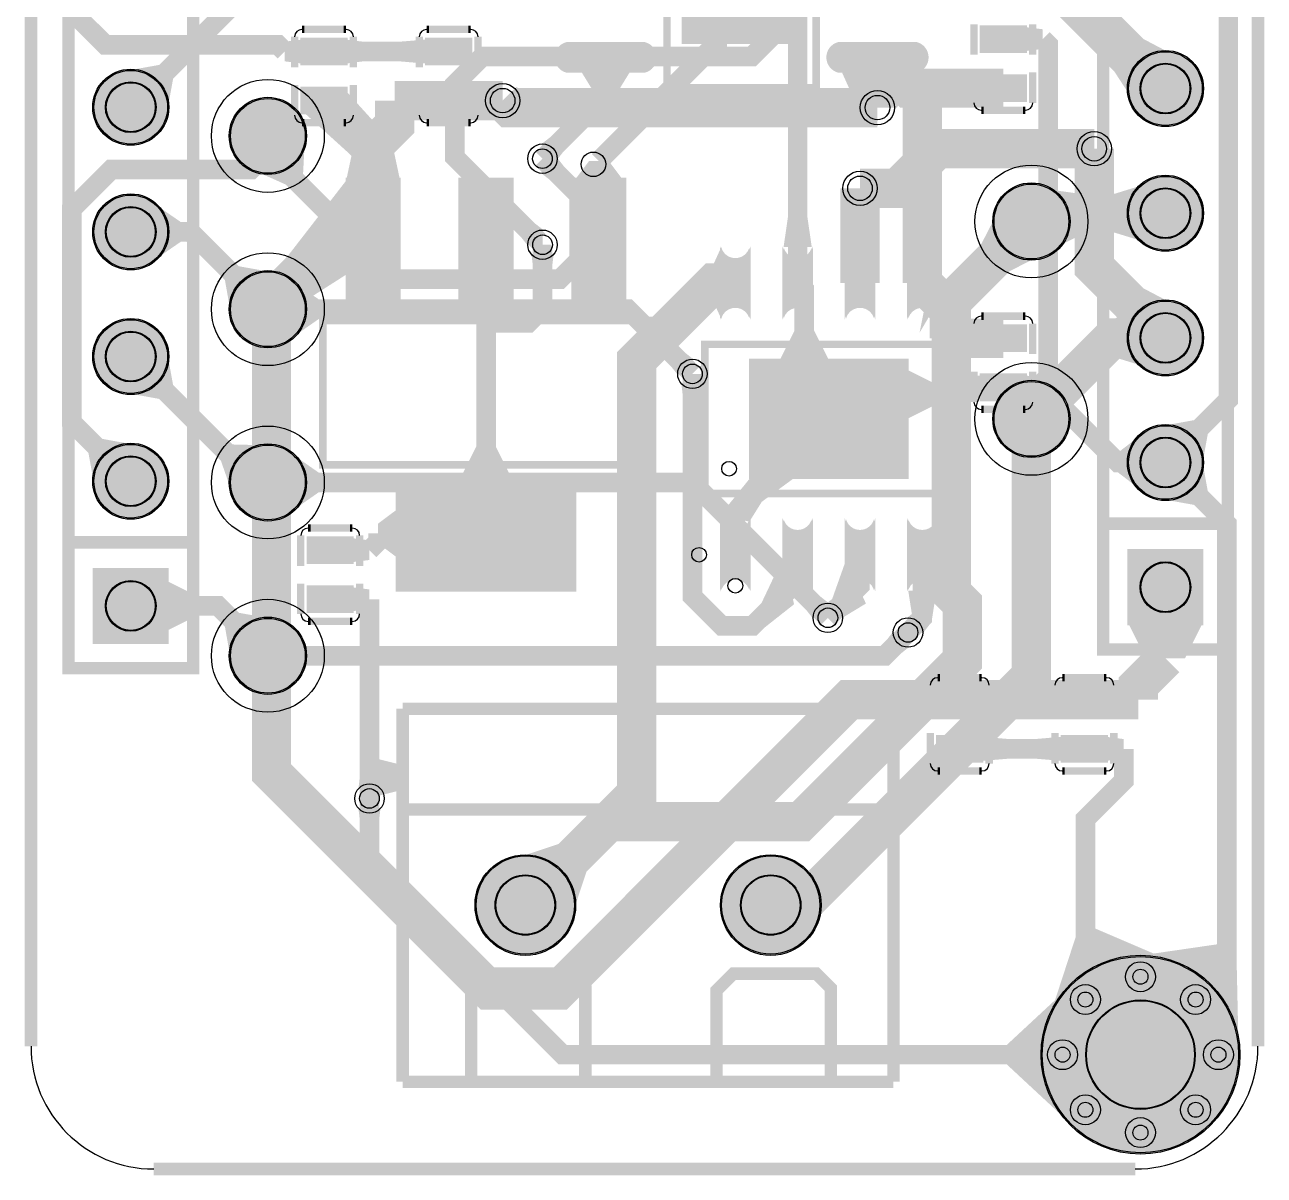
# Model space of a CAD drawing. Header units: millimetres. Extents: x -0.1 to 25.1, y -37.1 to 0.1.
# Drawn here: x -0.13 to 25.13, y -37.13 to -13.69 of the extents above; entities that cross this region are included whole.
import ezdxf

# ---------------------------------------------------------------- set-up
doc = ezdxf.new("R2010")
doc.units = ezdxf.units.MM
for name, color, linetype, true_color in [('BoardOutLine', 7, 'Continuous', 0xff00ff), ('BottomLayer', 7, 'Continuous', 0x0000ff), ('BottomPasteMaskLayer', 7, 'Continuous', 0x800000), ('BottomSilkLayer', 7, 'Continuous', 0x66cc33), ('BottomSolderMaskLayer', 7, 'Continuous', 0xaa00ff), ('Document', 7, 'Continuous', 0xffffff), ('Hole', 7, 'Continuous', 0x222222), ('Multi-Layer', 7, 'Continuous', 0xc0c0c0), ('TopLayer', 7, 'Continuous', 0xff0000), ('TopPasteMaskLayer', 7, 'Continuous', 0x808080), ('TopSilkLayer', 7, 'Continuous', 0xffcc00), ('TopSolderMaskLayer', 7, 'Continuous', 0x800080)]:
    doc.layers.add(name, color=color, linetype=linetype, true_color=true_color)

msp = doc.modelspace()

# ---------------------------------------------------------------- hatches: boundary and pattern name
at = {"layer": 'BottomLayer'}
for points in [[(23.095, -14.236), (22.373, -15.099), (22.073, -14.638), (22.589, -14.022)], [(1.985, -14.618), (2.781, -15.414), (2.895, -14.786), (2.613, -14.504)], [(4.064, -15.951, 1), (5.588, -15.951, 1)], [(5.112, -16.658), (4.089, -16.146), (4.295, -16.543), (4.672, -16.731)], [(5.577, -16.083), (4.602, -16.68), (5.192, -16.943), (5.543, -16.728)], [(10.721, -16.396), (10.402, -16.715), (10.569, -16.845), (10.851, -16.563)], [(19.622, -17.695, 1), (21.146, -17.695, 1)], [(20.974, -18.177), (20.787, -17.049), (21.341, -17.126), (21.473, -17.926)], [(22.618, -18.088), (22.618, -16.964), (22.093, -17.126), (22.093, -17.926)], [(2.528, -18.469), (2.528, -17.345), (3.053, -17.707), (3.053, -18.107)], [(19.623, -17.648), (20.431, -18.456), (19.933, -18.712), (19.367, -18.146)], [(10.441, -17.869), (10.124, -18.189), (9.992, -18.023), (10.274, -17.739)], [(4.065, -19.53), (4.874, -18.721), (4.234, -18.607), (3.951, -18.89)], [(4.064, -19.482, 1), (5.588, -19.482, 1)], [(5.33, -20.053), (5.33, -18.91), (5.863, -19.282), (5.863, -19.682)], [(22.618, -20.628), (22.618, -19.504), (22.093, -19.666), (22.093, -20.466)], [(1.985, -21.196), (2.781, -20.4), (2.895, -21.028), (2.613, -21.31)], [(13.495, -20.501), (13.177, -20.819), (13.046, -20.653), (13.329, -20.37)], [(19.622, -21.717, 1), (21.146, -21.717, 1)], [(1.283, -23.034), (2.079, -22.238), (1.451, -22.124), (1.169, -22.406)], [(15.958, -22.446), (15.958, -21.989), (16.171, -22.017), (16.171, -22.417)], [(16.555, -22.446), (16.555, -21.989), (16.341, -22.017), (16.341, -22.417)], [(4.755, -22.254), (4.082, -23.178), (3.868, -22.566), (4.106, -22.238)], [(4.064, -23.012, 1), (5.588, -23.012, 1)], [(5.33, -23.584), (5.33, -22.441), (5.863, -22.812), (5.863, -23.212)], [(2.782, -25.027), (2.782, -26.027), (3.382, -25.727), (3.382, -25.327)], [(16.254, -25.47), (15.936, -25.789), (15.805, -25.622), (16.088, -25.34)], [(4.065, -26.591), (4.874, -25.782), (4.234, -25.668), (3.951, -25.951)], [(4.064, -26.543, 1), (5.588, -26.543, 1)], [(17.888, -26.368), (17.57, -26.05), (17.439, -26.216), (17.722, -26.499)], [(6.671, -29.649), (7.121, -29.649), (7.096, -29.859), (6.696, -29.859)], [(22.625, -33.387), (22.302, -33.064), (22.171, -33.235), (22.454, -33.518)], [(22.91, -33.064), (22.587, -33.387), (22.758, -33.518), (23.041, -33.235)], [(21.283, -36.171), (21.283, -33.171), (19.883, -34.471), (19.883, -34.871)], [(21.685, -33.777), (21.685, -33.319), (21.898, -33.348), (21.898, -33.748)], [(23.527, -33.777), (23.527, -33.319), (23.314, -33.348), (23.314, -33.748)], [(20.816, -34.9), (20.816, -34.442), (20.603, -34.471), (20.603, -34.871)], [(21.22, -34.9), (21.22, -34.442), (21.433, -34.471), (21.433, -34.871)], [(23.992, -34.9), (23.992, -34.442), (23.779, -34.471), (23.779, -34.871)], [(23.527, -36.023), (23.527, -35.565), (23.314, -35.594), (23.314, -35.994)], [(21.787, -35.775), (21.464, -36.098), (21.635, -36.229), (21.918, -35.946)], [(22.91, -36.278), (22.587, -35.955), (22.758, -35.824), (23.041, -36.107)], [(22.404, -36.488), (22.404, -36.03), (22.191, -36.059), (22.191, -36.459)]]:
    msp.add_hatch(color=256, dxfattribs=at).paths.add_polyline_path(points)
at = {"layer": 'BottomPasteMaskLayer'}
for points in [[(4.064, -15.951, 1), (5.588, -15.951, 1)], [(19.622, -17.695, 1), (21.146, -17.695, 1)], [(4.064, -19.482, 1), (5.588, -19.482, 1)], [(19.622, -21.717, 1), (21.146, -21.717, 1)], [(4.064, -23.012, 1), (5.588, -23.012, 1)], [(4.064, -26.543, 1), (5.588, -26.543, 1)]]:
    msp.add_hatch(color=256, dxfattribs=at).paths.add_polyline_path(points)
at = {"layer": 'BottomSolderMaskLayer'}
for points in [[(22.339, -14.986, 1), (23.889, -14.986, 1)], [(1.257, -15.367, 1), (2.807, -15.367, 1)], [(4.039, -15.951, 1), (5.613, -15.951, 1)], [(19.596, -17.695, 1), (21.171, -17.695, 1)], [(22.339, -17.526, 1), (23.889, -17.526, 1)], [(1.257, -17.907, 1), (2.807, -17.907, 1)], [(4.039, -19.482, 1), (5.613, -19.482, 1)], [(22.339, -20.066, 1), (23.889, -20.066, 1)], [(1.257, -20.447, 1), (2.807, -20.447, 1)], [(19.596, -21.717, 1), (21.171, -21.717, 1)], [(22.339, -22.606, 1), (23.889, -22.606, 1)], [(1.257, -22.987, 1), (2.807, -22.987, 1)], [(4.039, -23.012, 1), (5.613, -23.012, 1)], [(22.339, -25.921), (22.339, -24.371), (23.889, -24.371), (23.889, -25.921)], [(1.257, -26.302), (1.257, -24.752), (2.807, -24.752), (2.807, -26.302)], [(4.039, -26.543, 1), (5.613, -26.543, 1)], [(9.047, -31.623, 1), (11.098, -31.623, 1)], [(14.047, -31.623, 1), (16.098, -31.623, 1)], [(20.581, -34.671, 1), (24.631, -34.671, 1)], [(22.301, -33.083, 1), (22.911, -33.083, 1)], [(21.178, -33.548, 1), (21.788, -33.548, 1)], [(23.424, -33.548, 1), (24.034, -33.548, 1)], [(20.713, -34.671, 1), (21.323, -34.671, 1)], [(23.889, -34.671, 1), (24.499, -34.671, 1)], [(21.178, -35.794, 1), (21.788, -35.794, 1)], [(23.424, -35.794, 1), (24.034, -35.794, 1)], [(22.301, -36.259, 1), (22.911, -36.259, 1)]]:
    msp.add_hatch(color=256, dxfattribs=at).paths.add_polyline_path(points)
at = {"layer": 'Document'}
for points in [[(7.572, -29.273), (6.972, -29.423), (6.972, -28.623), (7.572, -28.773)], [(11.342, -35.306), (11.342, -33.274), (11.088, -33.02), (9.183, -33.02), (8.929, -33.274), (8.929, -35.306), (9.056, -35.306), (9.056, -33.401), (9.31, -33.147), (10.961, -33.147), (11.215, -33.401), (11.215, -35.306)], [(16.342, -35.306), (16.342, -33.274), (16.088, -33.02), (14.183, -33.02), (13.929, -33.274), (13.929, -35.306), (14.056, -35.306), (14.056, -33.401), (14.31, -33.147), (15.961, -33.147), (16.215, -33.401), (16.215, -35.306)]]:
    msp.add_hatch(color=256, dxfattribs=at).paths.add_polyline_path(points)
at = {"layer": 'Multi-Layer'}
for points in [[(22.364, -14.986, 1), (23.864, -14.986, 1)], [(1.282, -15.367, 1), (2.782, -15.367, 1)], [(22.364, -17.526, 1), (23.864, -17.526, 1)], [(1.282, -17.907, 1), (2.782, -17.907, 1)], [(22.364, -20.066, 1), (23.864, -20.066, 1)], [(1.282, -20.447, 1), (2.782, -20.447, 1)], [(22.364, -22.606, 1), (23.864, -22.606, 1)], [(1.282, -22.987, 1), (2.782, -22.987, 1)], [(22.364, -25.896), (22.364, -24.396), (23.864, -24.396), (23.864, -25.896)], [(1.282, -26.277), (1.282, -24.777), (2.782, -24.777), (2.782, -26.277)], [(9.072, -31.623, 1), (11.072, -31.623, 1)], [(14.072, -31.623, 1), (16.072, -31.623, 1)], [(20.606, -34.671, 1), (24.606, -34.671, 1)], [(22.301, -33.083, 1), (22.911, -33.083, 1)], [(21.178, -33.548, 1), (21.788, -33.548, 1)], [(23.424, -33.548, 1), (24.034, -33.548, 1)], [(20.713, -34.671, 1), (21.323, -34.671, 1)], [(23.889, -34.671, 1), (24.499, -34.671, 1)], [(21.178, -35.794, 1), (21.788, -35.794, 1)], [(23.424, -35.794, 1), (24.034, -35.794, 1)], [(22.301, -36.259, 1), (22.911, -36.259, 1)]]:
    msp.add_hatch(color=256, dxfattribs=at).paths.add_polyline_path(points)
at = {"layer": 'TopLayer'}
for points in [[(15.678, -10.846), (15.678, -14.046), (13.278, -14.046), (13.278, -10.846)], [(20.212, -13.728), (20.212, -14.228), (19.412, -14.228), (19.412, -13.728)], [(20.211, -13.729), (20.211, -14.229), (20.613, -14.178), (20.613, -13.778)], [(5.568, -14.483), (5.568, -13.983), (5.169, -14.032), (5.169, -14.432)], [(5.569, -14.482), (5.569, -13.982), (6.369, -13.982), (6.369, -14.482)], [(6.368, -13.983), (6.368, -14.483), (6.77, -14.432), (6.77, -14.032)], [(8.108, -14.483), (8.108, -13.983), (7.508, -14.032), (7.508, -14.432)], [(8.909, -13.982), (8.909, -14.482), (8.109, -14.482), (8.109, -13.982)], [(12.441, -14.064, -0.785398), (12.441, -14.638), (10.977, -14.638, -0.785398), (10.977, -14.064)], [(14.478, -14.046), (13.478, -14.046), (13.778, -14.055), (14.178, -14.055)], [(17.979, -14.064, -0.785398), (17.979, -14.638), (16.515, -14.638, -0.785398), (16.515, -14.064)], [(22.365, -15.033), (23.161, -14.237), (22.675, -13.981), (22.109, -14.547)], [(18.261, -14.295), (16.534, -14.638), (17.309, -14.978), (18.157, -14.695)], [(12.209, -14.638), (11.209, -14.638), (11.509, -15.127), (11.909, -15.127)], [(17.979, -14.638), (16.515, -14.638), (16.847, -15.375), (17.647, -15.375)], [(20.212, -14.728), (20.212, -15.228), (19.412, -15.228), (19.412, -14.728)], [(6.368, -14.981), (5.568, -15.481), (6.491, -16.319), (7.187, -15.884)], [(5.569, -15.482), (5.569, -14.982), (6.369, -14.982), (6.369, -15.482)], [(8.909, -14.982), (8.909, -15.482), (8.109, -15.482), (8.109, -14.982)], [(6.421, -16.862), (7.521, -16.862), (7.371, -16.161), (6.571, -16.161)], [(10.721, -16.434), (10.402, -16.116), (10.569, -15.985), (10.851, -16.268)], [(11.071, -16.862), (12.071, -16.862), (11.771, -16.462), (11.371, -16.462)], [(6.421, -18.778), (6.421, -16.862), (5.221, -18.412), (5.221, -19.544)], [(6.421, -19.362), (6.421, -16.862), (7.521, -16.862), (7.521, -19.362)], [(8.721, -19.362), (8.721, -16.862), (9.821, -16.862), (9.821, -19.362)], [(11.021, -19.362), (11.021, -16.862), (12.121, -16.862), (12.121, -19.362)], [(15.908, -18.216), (15.334, -18.216), (15.421, -17.616), (15.821, -17.616)], [(10.198, -18.367), (10.648, -18.367), (10.623, -18.577), (10.223, -18.577)], [(14.064, -19.68), (14.064, -18.216), (13.914, -18.548), (13.914, -19.348)], [(14.638, -18.216, -0.785398), (14.064, -18.216), (14.064, -19.68, -0.785398), (14.638, -19.68)], [(15.908, -18.216, -0.785398), (15.334, -18.216), (15.334, -19.68, -0.785398), (15.908, -19.68)], [(17.178, -18.216, -0.785398), (16.604, -18.216), (16.604, -19.68, -0.785398), (17.178, -19.68)], [(18.448, -18.216, -0.785398), (17.874, -18.216), (17.874, -19.68, -0.785398), (18.448, -19.68)], [(18.105, -19.961), (18.448, -18.235), (18.433, -19.405), (18.105, -19.961)], [(18.429, -19.781), (18.433, -19.405), (18.712, -18.933), (18.429, -19.781)], [(22.365, -20.113), (23.161, -19.317), (22.675, -19.061), (22.109, -19.627)], [(9.771, -19.362), (8.771, -19.362), (9.071, -19.763), (9.471, -19.763)], [(9.771, -19.362), (8.771, -19.362), (9.071, -19.763), (9.471, -19.763)], [(15.256, -20.517), (16.256, -20.517), (15.956, -19.917), (15.556, -19.917)], [(19.412, -20.324), (19.412, -19.824), (20.212, -19.824), (20.212, -20.324)], [(14.656, -20.517), (17.856, -20.517), (17.856, -22.917), (14.656, -22.917)], [(15.528, -21.016), (15.985, -21.016), (15.956, -20.802), (15.556, -20.802)], [(17.856, -20.717), (17.856, -21.717), (18.456, -21.417), (18.456, -21.017)], [(19.413, -21.323), (19.413, -20.823), (19.012, -20.874), (19.012, -21.274)], [(19.412, -21.324), (19.412, -20.824), (20.212, -20.824), (20.212, -21.324)], [(20.213, -20.823), (20.213, -21.323), (20.512, -21.274), (20.512, -20.874)], [(13.251, -20.998), (13.701, -20.998), (13.676, -21.208), (13.276, -21.208)], [(16.958, -21.446), (16.958, -20.989), (17.171, -21.017), (17.171, -21.417)], [(15.528, -21.419), (15.985, -21.419), (15.956, -21.632), (15.556, -21.632)], [(16.528, -21.419), (16.985, -21.419), (16.956, -21.632), (16.556, -21.632)], [(15.528, -22.016), (15.985, -22.016), (15.956, -21.802), (15.556, -21.802)], [(16.528, -22.016), (16.985, -22.016), (16.956, -21.802), (16.556, -21.802)], [(23.067, -21.857), (23.863, -22.653), (23.977, -22.025), (23.695, -21.743)], [(15.775, -22.521), (15.452, -22.198), (15.321, -22.369), (15.604, -22.652)], [(22.618, -23.168), (22.618, -22.044), (22.145, -22.406), (22.145, -22.806)], [(8.771, -22.882), (9.771, -22.882), (9.471, -22.282), (9.071, -22.282)], [(23.067, -23.355), (23.863, -22.559), (23.977, -23.187), (23.695, -23.469)], [(7.471, -22.882), (11.071, -22.882), (11.071, -25.222), (7.471, -25.222)], [(15.556, -22.917), (14.656, -22.917), (14.173, -23.517), (14.739, -23.517)], [(14.069, -23.7), (14.638, -23.809), (14.956, -23.3), (14.601, -23.089)], [(7.471, -24.552), (7.471, -23.552), (7.07, -23.852), (7.07, -24.252)], [(14.638, -23.754, -0.785398), (14.064, -23.754), (14.064, -25.218, -0.785398), (14.638, -25.218)], [(15.908, -23.754, -0.785398), (15.334, -23.754), (15.334, -25.218, -0.785398), (15.908, -25.218)], [(17.178, -23.754, -0.785398), (16.604, -23.754), (16.604, -25.218, -0.785398), (17.178, -25.218)], [(18.448, -23.754, -0.785398), (17.874, -23.754), (17.874, -25.218, -0.785398), (18.448, -25.218)], [(6.496, -24.142), (6.496, -24.642), (5.696, -24.642), (5.696, -24.142)], [(6.496, -24.142), (6.496, -24.642), (6.896, -24.592), (6.896, -24.192)], [(15.547, -25.495), (15.334, -24.518), (14.883, -25.471), (14.963, -25.956)], [(17.012, -25.479), (16.604, -24.598), (16.317, -25.406), (16.496, -25.792)], [(6.496, -25.142), (6.496, -25.642), (5.696, -25.642), (5.696, -25.142)], [(6.496, -25.142), (6.496, -25.642), (6.896, -25.592), (6.896, -25.192)], [(18.448, -25.218), (17.874, -25.218), (17.961, -25.777), (18.361, -25.777)], [(16.535, -25.789), (16.217, -25.47), (16.383, -25.34), (16.666, -25.622)], [(18.169, -26.088), (17.85, -25.769), (18.017, -25.639), (18.299, -25.921)], [(23.864, -25.896), (22.364, -25.896), (22.714, -26.597), (23.514, -26.597)], [(19.323, -27.19), (19.323, -27.69), (18.523, -27.69), (18.523, -27.19)], [(21.863, -27.19), (21.863, -27.69), (21.063, -27.69), (21.063, -27.19)], [(19.323, -28.19), (19.323, -28.69), (18.523, -28.69), (18.523, -28.19)], [(19.322, -28.189), (19.322, -28.689), (19.922, -28.64), (19.922, -28.24)], [(21.062, -28.689), (21.062, -28.189), (20.462, -28.24), (20.462, -28.64)], [(21.863, -28.19), (21.863, -28.69), (21.063, -28.69), (21.063, -28.19)], [(21.862, -28.189), (21.862, -28.689), (22.264, -28.64), (22.264, -28.24)], [(6.671, -29.253), (7.121, -29.253), (7.096, -29.043), (6.696, -29.043)], [(10.01, -30.625), (11.07, -31.686), (11.318, -30.943), (10.752, -30.377)], [(23.427, -32.847), (20.694, -34.084), (21.283, -32.281), (21.683, -32.1)], [(24.606, -34.63), (22.315, -32.692), (24.165, -32.423), (24.565, -32.761)], [(21.254, -33.346), (21.712, -33.346), (21.683, -33.133), (21.283, -33.133)], [(22.377, -33.285), (22.835, -33.285), (22.806, -33.498), (22.406, -33.498)], [(24.068, -34.393), (24.485, -34.581), (24.565, -34.383), (24.165, -34.202)], [(22.377, -36.057), (22.835, -36.057), (22.806, -35.844), (22.406, -35.844)]]:
    msp.add_hatch(color=256, dxfattribs=at).paths.add_polyline_path(points)
at = {"layer": 'TopPasteMaskLayer'}
for points in [[(15.678, -10.846), (15.678, -14.046), (13.278, -14.046), (13.278, -10.846)], [(20.212, -13.728), (20.212, -14.228), (19.412, -14.228), (19.412, -13.728)], [(5.569, -14.482), (5.569, -13.982), (6.369, -13.982), (6.369, -14.482)], [(8.909, -13.982), (8.909, -14.482), (8.109, -14.482), (8.109, -13.982)], [(12.441, -14.064, -0.785398), (12.441, -14.638), (10.977, -14.638, -0.785398), (10.977, -14.064)], [(17.979, -14.064, -0.785398), (17.979, -14.638), (16.515, -14.638, -0.785398), (16.515, -14.064)], [(20.212, -14.728), (20.212, -15.228), (19.412, -15.228), (19.412, -14.728)], [(5.569, -15.482), (5.569, -14.982), (6.369, -14.982), (6.369, -15.482)], [(8.909, -14.982), (8.909, -15.482), (8.109, -15.482), (8.109, -14.982)], [(6.421, -19.362), (6.421, -16.862), (7.521, -16.862), (7.521, -19.362)], [(8.721, -19.362), (8.721, -16.862), (9.821, -16.862), (9.821, -19.362)], [(11.021, -19.362), (11.021, -16.862), (12.121, -16.862), (12.121, -19.362)], [(14.638, -18.216, -0.785398), (14.064, -18.216), (14.064, -19.68, -0.785398), (14.638, -19.68)], [(15.908, -18.216, -0.785398), (15.334, -18.216), (15.334, -19.68, -0.785398), (15.908, -19.68)], [(17.178, -18.216, -0.785398), (16.604, -18.216), (16.604, -19.68, -0.785398), (17.178, -19.68)], [(18.448, -18.216, -0.785398), (17.874, -18.216), (17.874, -19.68, -0.785398), (18.448, -19.68)], [(19.412, -20.324), (19.412, -19.824), (20.212, -19.824), (20.212, -20.324)], [(14.656, -20.517), (17.856, -20.517), (17.856, -22.917), (14.656, -22.917)], [(19.412, -21.324), (19.412, -20.824), (20.212, -20.824), (20.212, -21.324)], [(7.471, -22.882), (11.071, -22.882), (11.071, -25.222), (7.471, -25.222)], [(14.638, -23.754, -0.785398), (14.064, -23.754), (14.064, -25.218, -0.785398), (14.638, -25.218)], [(15.908, -23.754, -0.785398), (15.334, -23.754), (15.334, -25.218, -0.785398), (15.908, -25.218)], [(17.178, -23.754, -0.785398), (16.604, -23.754), (16.604, -25.218, -0.785398), (17.178, -25.218)], [(18.448, -23.754, -0.785398), (17.874, -23.754), (17.874, -25.218, -0.785398), (18.448, -25.218)], [(6.496, -24.142), (6.496, -24.642), (5.696, -24.642), (5.696, -24.142)], [(6.496, -25.142), (6.496, -25.642), (5.696, -25.642), (5.696, -25.142)], [(19.323, -27.19), (19.323, -27.69), (18.523, -27.69), (18.523, -27.19)], [(21.863, -27.19), (21.863, -27.69), (21.063, -27.69), (21.063, -27.19)], [(19.323, -28.19), (19.323, -28.69), (18.523, -28.69), (18.523, -28.19)], [(21.863, -28.19), (21.863, -28.69), (21.063, -28.69), (21.063, -28.19)]]:
    msp.add_hatch(color=256, dxfattribs=at).paths.add_polyline_path(points)
at = {"layer": 'TopSilkLayer'}
msp.add_hatch(color=256, dxfattribs=at).paths.add_polyline_path([(7.572, -29.273), (6.972, -29.423), (6.972, -28.623), (7.572, -28.773)])
at = {"layer": 'TopSolderMaskLayer'}
for points in [[(15.697, -10.812), (15.697, -14.08), (13.259, -14.08), (13.259, -10.812)], [(20.293, -13.696), (20.293, -14.26), (19.331, -14.26), (19.331, -13.696)], [(5.488, -14.514), (5.488, -13.95), (6.45, -13.95), (6.45, -14.514)], [(8.99, -13.95), (8.99, -14.514), (8.028, -14.514), (8.028, -13.95)], [(12.506, -14.039, -0.785398), (12.506, -14.663), (10.912, -14.663, -0.785398), (10.912, -14.039)], [(18.044, -14.039, -0.785398), (18.044, -14.663), (16.45, -14.663, -0.785398), (16.45, -14.039)], [(22.339, -14.986, 1), (23.889, -14.986, 1)], [(1.257, -15.367, 1), (2.807, -15.367, 1)], [(20.293, -14.696), (20.293, -15.26), (19.331, -15.26), (19.331, -14.696)], [(5.488, -15.514), (5.488, -14.95), (6.45, -14.95), (6.45, -15.514)], [(8.99, -14.95), (8.99, -15.514), (8.028, -15.514), (8.028, -14.95)], [(6.41, -19.42), (6.41, -16.804), (7.532, -16.804), (7.532, -19.42)], [(8.71, -19.42), (8.71, -16.804), (9.832, -16.804), (9.832, -19.42)], [(11.01, -19.42), (11.01, -16.804), (12.132, -16.804), (12.132, -19.42)], [(22.339, -17.526, 1), (23.889, -17.526, 1)], [(1.257, -17.907, 1), (2.807, -17.907, 1)], [(14.663, -18.198, -0.785398), (14.039, -18.198), (14.039, -19.698, -0.785398), (14.663, -19.698)], [(15.933, -18.198, -0.785398), (15.309, -18.198), (15.309, -19.698, -0.785398), (15.933, -19.698)], [(17.203, -18.198, -0.785398), (16.579, -18.198), (16.579, -19.698, -0.785398), (17.203, -19.698)], [(18.473, -18.198, -0.785398), (17.849, -18.198), (17.849, -19.698, -0.785398), (18.473, -19.698)], [(22.339, -20.066, 1), (23.889, -20.066, 1)], [(1.257, -20.447, 1), (2.807, -20.447, 1)], [(19.331, -20.356), (19.331, -19.792), (20.293, -19.792), (20.293, -20.356)], [(14.631, -20.492), (17.881, -20.492), (17.881, -22.942), (14.631, -22.942)], [(19.331, -21.356), (19.331, -20.792), (20.293, -20.792), (20.293, -21.356)], [(22.339, -22.606, 1), (23.889, -22.606, 1)], [(1.257, -22.987, 1), (2.807, -22.987, 1)], [(7.432, -22.866), (11.11, -22.866), (11.11, -25.239), (7.432, -25.239)], [(14.663, -23.736, -0.785398), (14.039, -23.736), (14.039, -25.236, -0.785398), (14.663, -25.236)], [(15.933, -23.736, -0.785398), (15.309, -23.736), (15.309, -25.236, -0.785398), (15.933, -25.236)], [(17.203, -23.736, -0.785398), (16.579, -23.736), (16.579, -25.236, -0.785398), (17.203, -25.236)], [(18.473, -23.736, -0.785398), (17.849, -23.736), (17.849, -25.236, -0.785398), (18.473, -25.236)], [(6.577, -24.11), (6.577, -24.674), (5.614, -24.674), (5.614, -24.11)], [(22.339, -25.921), (22.339, -24.371), (23.889, -24.371), (23.889, -25.921)], [(1.257, -26.302), (1.257, -24.752), (2.807, -24.752), (2.807, -26.302)], [(6.577, -25.11), (6.577, -25.674), (5.614, -25.674), (5.614, -25.11)], [(19.404, -27.158), (19.404, -27.722), (18.442, -27.722), (18.442, -27.158)], [(21.944, -27.158), (21.944, -27.722), (20.982, -27.722), (20.982, -27.158)], [(19.404, -28.158), (19.404, -28.722), (18.442, -28.722), (18.442, -28.158)], [(21.944, -28.158), (21.944, -28.722), (20.982, -28.722), (20.982, -28.158)], [(9.047, -31.623, 1), (11.098, -31.623, 1)], [(14.047, -31.623, 1), (16.098, -31.623, 1)], [(20.581, -34.671, 1), (24.631, -34.671, 1)], [(22.301, -33.083, 1), (22.911, -33.083, 1)], [(21.178, -33.548, 1), (21.788, -33.548, 1)], [(23.424, -33.548, 1), (24.034, -33.548, 1)], [(20.713, -34.671, 1), (21.323, -34.671, 1)], [(23.889, -34.671, 1), (24.499, -34.671, 1)], [(21.178, -35.794, 1), (21.788, -35.794, 1)], [(23.424, -35.794, 1), (24.034, -35.794, 1)], [(22.301, -36.259, 1), (22.911, -36.259, 1)]]:
    msp.add_hatch(color=256, dxfattribs=at).paths.add_polyline_path(points)

# ---------------------------------------------------------------- linework, layer by layer
at = {"layer": 'BoardOutLine', "const_width": 0.254}
for points in [[(0, -34.5), (0, -2.5)], [(25, -2.5), (25, -34.5)], [(22.5, -37), (2.5, -37)]]:
    msp.add_lwpolyline(points, dxfattribs=at)
at = {"layer": 'BoardOutLine'}
for centre, start, end in [((2.5, -34.5), 180, 270), ((22.5, -34.5), 270, 0)]:
    msp.add_arc(centre, 2.5, start, end, dxfattribs=at)
at = {"layer": 'BottomLayer'}
for points, const_width in [([(23.114, -9.906), (16.909, -3.701), (14.193, -3.701), (13.299, -4.595), (13.299, -8.524), (15.807, -11.032), (15.807, -13.211), (14.687, -14.331), (9.199, -14.331), (8.637, -14.894), (8.637, -16.385), (10.421, -18.169), (10.423, -18.169)], 0.4), ([(23.114, -14.986), (22.987, -14.986), (20.32, -12.319)], 0.8), ([(2.032, -15.367), (4.826, -12.573)], 0.4), ([(17.247, -15.375), (9.752, -15.375), (9.61, -15.232)], 0.8), ([(4.826, -16.294), (4.826, -15.951)], 0.4), ([(16.891, -17.019), (17.659, -17.019), (18.465, -16.213), (21.663, -16.213)], 0.8), ([(2.032, -22.987), (0.829, -21.784), (0.829, -17.443), (1.635, -16.637), (4.483, -16.637), (4.826, -16.294)], 0.4), ([(4.826, -16.294), (7.402, -18.87), (10.774, -18.87), (11.167, -18.477), (11.167, -17.162), (10.421, -16.415)], 0.4), ([(20.384, -17.695), (20.553, -17.526), (23.114, -17.526)], 0.8), ([(10.072, -31.623), (11.773, -29.922), (15.69, -29.922), (18.977, -26.636), (18.977, -25.483), (18.753, -25.259), (18.753, -19.326), (20.384, -17.695)], 0.8), ([(2.032, -17.907), (3.251, -17.907), (4.826, -19.482)], 0.4), ([(4.826, -19.482), (12.158, -19.482), (13.476, -20.8)], 0.4), ([(23.114, -20.066), (22.034, -20.066), (20.384, -21.717)], 0.8), ([(2.032, -20.447), (4.597, -23.012), (4.826, -23.012)], 0.4), ([(15.072, -31.623), (15.715, -31.623), (20.384, -26.954), (20.384, -21.717)], 0.8), ([(16.756, -22.217), (15.756, -22.217)], 0.4), ([(4.826, -23.012), (13.478, -23.012), (16.236, -25.77)], 0.4), ([(2.032, -25.527), (3.81, -25.527), (4.826, -26.543)], 0.4), ([(4.826, -26.543), (17.395, -26.543), (17.869, -26.069)], 0.4), ([(21.018, -34.671), (10.832, -34.671), (6.896, -30.736), (6.896, -29.451)], 0.4), ([(21.483, -33.548), (22.141, -33.548), (22.606, -33.083)], 0.4), ([(23.729, -33.548), (23.071, -33.548), (22.606, -33.083)], 0.4), ([(21.018, -34.671), (22.606, -34.671)], 0.4), ([(24.194, -34.671), (22.606, -34.671)], 0.4), ([(21.483, -35.794), (21.948, -36.259), (22.606, -36.259)], 0.4), ([(23.729, -35.794), (23.071, -35.794), (22.606, -36.259)], 0.4)]:
    msp.add_lwpolyline(points, dxfattribs=dict(at, const_width=const_width))
for centre in [(4.826, -15.951), (20.384, -17.695), (4.826, -19.482), (20.384, -21.717), (4.826, -23.012), (4.826, -26.543)]:
    msp.add_circle(centre, 0.762, dxfattribs=at)
at = {"layer": 'BottomPasteMaskLayer'}
for centre in [(4.826, -15.951), (20.384, -17.695), (4.826, -19.482), (20.384, -21.717), (4.826, -23.012), (4.826, -26.543)]:
    msp.add_circle(centre, 0.762, dxfattribs=at)
at = {"layer": 'BottomSilkLayer'}
for centre in [(4.826, -15.951), (20.384, -17.695), (4.826, -19.482), (20.384, -21.717), (4.826, -23.012), (4.826, -26.543)]:
    msp.add_circle(centre, 1.15, dxfattribs=at)
at = {"layer": 'BottomSolderMaskLayer'}
for centre, radius in [((23.114, -14.986), 0.775), ((2.032, -15.367), 0.775), ((23.114, -14.986), 0.517), ((2.032, -15.367), 0.517), ((4.826, -15.951), 0.787), ((20.384, -17.695), 0.787), ((23.114, -17.526), 0.775), ((2.032, -17.907), 0.775), ((23.114, -17.526), 0.517), ((2.032, -17.907), 0.517), ((4.826, -19.482), 0.787), ((23.114, -20.066), 0.775), ((2.032, -20.447), 0.775), ((23.114, -20.066), 0.517), ((2.032, -20.447), 0.517), ((20.384, -21.717), 0.787), ((23.114, -22.606), 0.775), ((2.032, -22.987), 0.775), ((23.114, -22.606), 0.517), ((2.032, -22.987), 0.517), ((4.826, -23.012), 0.787), ((23.114, -25.146), 0.517), ((2.032, -25.527), 0.517), ((4.826, -26.543), 0.787), ((10.072, -31.623), 1.025), ((15.072, -31.623), 1.025), ((10.072, -31.623), 0.615), ((15.072, -31.623), 0.615), ((22.606, -34.671), 2.025), ((22.606, -33.083), 0.305), ((22.606, -33.083), 0.153), ((21.483, -33.548), 0.305), ((23.729, -33.548), 0.305), ((21.483, -33.548), 0.153), ((22.606, -34.671), 1.114), ((23.729, -33.548), 0.153), ((21.018, -34.671), 0.305), ((21.018, -34.671), 0.153), ((24.194, -34.671), 0.305), ((24.194, -34.671), 0.153), ((21.483, -35.794), 0.305), ((23.729, -35.794), 0.305), ((21.483, -35.794), 0.153), ((23.729, -35.794), 0.153), ((22.606, -36.259), 0.305), ((22.606, -36.259), 0.153)]:
    msp.add_circle(centre, radius, dxfattribs=at)
at = {"layer": 'Document'}
for centre, radius in [((11.459, -16.53), 0.25), ((14.351, -25.117), 0.15)]:
    msp.add_circle(centre, radius, dxfattribs=at)
at = {"layer": 'Hole'}
for centre, radius in [((9.61, -15.232), 0.25), ((17.247, -15.375), 0.25), ((21.663, -16.213), 0.25), ((10.421, -16.415), 0.2), ((16.891, -17.019), 0.25), ((10.423, -18.169), 0.2), ((13.476, -20.8), 0.2), ((16.236, -25.77), 0.2), ((17.869, -26.069), 0.2), ((6.896, -29.451), 0.2)]:
    msp.add_circle(centre, radius, dxfattribs=at)
at = {"layer": 'Multi-Layer'}
for centre, radius in [((23.114, -14.986), 0.75), ((2.032, -15.367), 0.75), ((23.114, -14.986), 0.5), ((2.032, -15.367), 0.5), ((9.61, -15.232), 0.35), ((17.247, -15.375), 0.35), ((21.663, -16.213), 0.35), ((10.421, -16.415), 0.3), ((16.891, -17.019), 0.35), ((23.114, -17.526), 0.75), ((2.032, -17.907), 0.75), ((23.114, -17.526), 0.5), ((2.032, -17.907), 0.5), ((10.423, -18.169), 0.3), ((23.114, -20.066), 0.75), ((2.032, -20.447), 0.75), ((23.114, -20.066), 0.5), ((2.032, -20.447), 0.5), ((13.476, -20.8), 0.3), ((23.114, -22.606), 0.75), ((23.114, -22.606), 0.5), ((2.032, -22.987), 0.75), ((2.032, -22.987), 0.5), ((23.114, -25.146), 0.5), ((2.032, -25.527), 0.5), ((16.236, -25.77), 0.3), ((17.869, -26.069), 0.3), ((6.896, -29.451), 0.3), ((10.072, -31.623), 1), ((15.072, -31.623), 1), ((10.072, -31.623), 0.6), ((15.072, -31.623), 0.6), ((22.606, -34.671), 2), ((22.606, -33.083), 0.305), ((22.606, -33.083), 0.153), ((21.483, -33.548), 0.305), ((23.729, -33.548), 0.305), ((21.483, -33.548), 0.153), ((22.606, -34.671), 1.1), ((23.729, -33.548), 0.153), ((21.018, -34.671), 0.305), ((21.018, -34.671), 0.153), ((24.194, -34.671), 0.305), ((24.194, -34.671), 0.153), ((21.483, -35.794), 0.305), ((23.729, -35.794), 0.305), ((21.483, -35.794), 0.153), ((23.729, -35.794), 0.153), ((22.606, -36.259), 0.305), ((22.606, -36.259), 0.153)]:
    msp.add_circle(centre, radius, dxfattribs=at)
at = {"layer": 'TopLayer'}
for points, const_width in [([(23.114, -7.366), (24.396, -8.648), (24.396, -21.324), (23.114, -22.606)], 0.4), ([(2.032, -10.287), (0.798, -11.521), (0.798, -13.381), (1.515, -14.097), (5.034, -14.097), (5.169, -14.232)], 0.4), ([(17.247, -13.081), (17.437, -12.891), (21.019, -12.891), (23.114, -14.986)], 0.8), ([(11.57, -16.462), (13.978, -14.054), (13.978, -12.946)], 0.4), ([(14.978, -12.946), (15.621, -13.589), (15.621, -18.948)], 0.4), ([(19.812, -13.978), (20.612, -13.978)], 0.4), ([(20.513, -21.074), (20.722, -20.864), (20.722, -14.088), (20.613, -13.978)], 0.4), ([(5.969, -14.232), (5.169, -14.232)], 0.4), ([(5.969, -14.232), (6.769, -14.232)], 0.4), ([(8.509, -14.232), (6.769, -14.232), (6.769, -14.232)], 0.4), ([(17.247, -14.351), (17.874, -14.978), (18.161, -14.978)], 0.8), ([(17.247, -14.351), (17.247, -15.375)], 0.8), ([(10.422, -16.416), (11.709, -15.128), (11.709, -14.351)], 0.4), ([(18.161, -14.978), (18.161, -18.948)], 0.8), ([(18.161, -14.978), (19.812, -14.978)], 0.8), ([(6.972, -16.162), (6.899, -16.162), (5.969, -15.232)], 0.8), ([(7.408, -15.232), (7.408, -15.724), (6.971, -16.162)], 0.8), ([(8.235, -15.232), (7.409, -15.232)], 0.8), ([(8.234, -15.232), (8.509, -15.232)], 0.8), ([(8.509, -15.232), (9.609, -15.232)], 0.8), ([(6.972, -17.229), (6.972, -16.162)], 0.8), ([(23.114, -20.066), (21.663, -18.615), (21.663, -16.213)], 0.8), ([(11.57, -18.113), (11.57, -16.462)], 0.4), ([(16.891, -18.948), (16.891, -17.018)], 0.8), ([(6.972, -17.229), (4.9, -19.299), (4.9, -28.92), (9.332, -33.353), (10.754, -33.353), (16.665, -27.44), (18.923, -27.44)], 0.8), ([(6.971, -18.112), (6.971, -17.228)], 0.8), ([(9.271, -18.113), (9.271, -19.764)], 0.4), ([(9.271, -18.113), (9.271, -19.764)], 0.4), ([(9.271, -19.763), (10.134, -19.763), (10.423, -19.473), (10.423, -18.169)], 0.4), ([(14.351, -18.948), (13.914, -18.948), (12.339, -20.521), (12.339, -29.355), (10.074, -31.623)], 0.8), ([(18.161, -18.948), (18.712, -19.5), (18.712, -20.074)], 0.8), ([(15.756, -21.217), (15.756, -19.083), (15.621, -18.948)], 0.4), ([(8.171, -24.051), (9.271, -22.951), (9.271, -19.764)], 0.4), ([(19.812, -20.074), (18.712, -20.074)], 0.8), ([(15.621, -24.486), (15.621, -25.016), (14.704, -25.931), (14.072, -25.931), (13.477, -25.337), (13.477, -20.8)], 0.4), ([(16.756, -21.217), (18.867, -21.217), (19.012, -21.074)], 0.4), ([(19.812, -21.074), (19.012, -21.074)], 0.4), ([(19.812, -21.074), (20.513, -21.074)], 0.4), ([(20.513, -21.074), (20.613, -21.074)], 0.4), ([(23.114, -22.606), (22.145, -22.606), (20.613, -21.074)], 0.4), ([(15.756, -21.717), (15.756, -21.217)], 0.4), ([(16.756, -22.217), (16.756, -21.217)], 0.4), ([(15.756, -21.717), (16.256, -21.717)], 0.4), ([(15.756, -22.217), (15.756, -21.717)], 0.4), ([(15.756, -22.217), (14.351, -23.622), (14.351, -24.486)], 0.4), ([(24.194, -34.671), (24.365, -34.5), (24.365, -23.857), (23.114, -22.606)], 0.4), ([(7.07, -24.052), (7.07, -24.218), (6.896, -24.392)], 0.4), ([(8.171, -24.051), (7.071, -24.051)], 0.4), ([(9.271, -24.052), (8.171, -24.052)], 0.4), ([(6.096, -24.392), (6.896, -24.392)], 0.4), ([(16.236, -25.771), (16.891, -25.116), (16.891, -24.486)], 0.4), ([(17.869, -26.068), (18.161, -25.776), (18.161, -24.486)], 0.4), ([(23.114, -25.146), (23.114, -26.596)], 0.8), ([(6.096, -25.392), (6.896, -25.392)], 0.4), ([(6.896, -25.392), (6.896, -29.451)], 0.4), ([(23.114, -26.597), (22.564, -27.147), (22.564, -27.44)], 0.8), ([(21.463, -27.44), (18.923, -27.44)], 0.8), ([(22.014, -27.44), (21.463, -27.44)], 0.8), ([(22.013, -27.44), (22.564, -27.44)], 0.8), ([(21.463, -28.44), (18.923, -28.44)], 0.4), ([(21.539, -28.44), (21.463, -28.44)], 0.4), ([(21.483, -33.548), (21.483, -29.871), (22.264, -29.091), (22.264, -28.44)], 0.4), ([(21.539, -28.44), (22.263, -28.44)], 0.4), ([(22.606, -33.083), (22.606, -34.671)], 0.4), ([(22.606, -36.259), (22.606, -34.671)], 0.4)]:
    msp.add_lwpolyline(points, dxfattribs=dict(at, const_width=const_width))
at = {"layer": 'TopSilkLayer'}
for points, const_width in [([(21.844, -6.096), (24.384, -6.096), (24.384, -26.416), (21.844, -26.416), (21.844, -6.096)], 0.254), ([(0.762, -6.477), (3.302, -6.477), (3.302, -26.797), (0.762, -26.797), (0.762, -6.477)], 0.254), ([(12.957, -9.92), (15.999, -9.92), (15.999, -14.972), (12.957, -14.972), (12.957, -9.92)], 0.152), ([(12.597, -22.653), (5.945, -22.653), (5.945, -19.711), (12.597, -19.711), (12.597, -22.653)], 0.152), ([(13.73, -23.238), (13.73, -20.196), (18.782, -20.196), (18.782, -23.238), (13.73, -23.238)], 0.152)]:
    msp.add_lwpolyline(points, close=True, dxfattribs=dict(at, const_width=const_width))
for points, const_width in [([(19.212, -14.298), (19.212, -13.678)], 0.15), ([(20.412, -14.298), (20.412, -13.678)], 0.15), ([(5.369, -14.552), (5.369, -13.932)], 0.15), ([(5.519, -13.782), (5.569, -13.782)], 0.15), ([(5.569, -13.782), (6.369, -13.782)], 0.15), ([(6.419, -13.782), (6.369, -13.782)], 0.15), ([(6.569, -14.552), (6.569, -13.932)], 0.15), ([(7.909, -14.552), (7.909, -13.932)], 0.15), ([(8.059, -13.782), (8.109, -13.782)], 0.15), ([(8.909, -13.782), (8.109, -13.782)], 0.15), ([(8.959, -13.782), (8.909, -13.782)], 0.15), ([(9.109, -14.552), (9.109, -13.932)], 0.15), ([(19.212, -14.658), (19.212, -15.278)], 0.15), ([(20.412, -14.658), (20.412, -15.278)], 0.15), ([(5.369, -14.912), (5.369, -15.532)], 0.15), ([(6.569, -14.912), (6.569, -15.532)], 0.15), ([(7.909, -14.912), (7.909, -15.532)], 0.15), ([(9.109, -14.912), (9.109, -15.532)], 0.15), ([(19.362, -15.428), (19.412, -15.428)], 0.15), ([(20.212, -15.428), (19.412, -15.428)], 0.15), ([(20.262, -15.428), (20.212, -15.428)], 0.15), ([(5.519, -15.682), (5.569, -15.682)], 0.15), ([(5.569, -15.682), (6.369, -15.682)], 0.15), ([(6.419, -15.682), (6.369, -15.682)], 0.15), ([(8.059, -15.682), (8.109, -15.682)], 0.15), ([(8.909, -15.682), (8.109, -15.682)], 0.15), ([(8.959, -15.682), (8.909, -15.682)], 0.15), ([(19.362, -19.624), (19.412, -19.624)], 0.15), ([(19.412, -19.624), (20.212, -19.624)], 0.15), ([(20.262, -19.624), (20.212, -19.624)], 0.15), ([(19.212, -20.394), (19.212, -19.774)], 0.15), ([(20.412, -20.394), (20.412, -19.774)], 0.15), ([(19.212, -20.754), (19.212, -21.374)], 0.15), ([(20.412, -20.754), (20.412, -21.374)], 0.15), ([(19.362, -21.524), (19.412, -21.524)], 0.15), ([(19.412, -21.524), (20.212, -21.524)], 0.15), ([(20.262, -21.524), (20.212, -21.524)], 0.15), ([(21.844, -23.852), (24.384, -23.852)], 0.254), ([(5.646, -23.942), (5.696, -23.942)], 0.15), ([(6.496, -23.942), (5.696, -23.942)], 0.15), ([(6.546, -23.942), (6.496, -23.942)], 0.15), ([(0.762, -24.233), (3.302, -24.233)], 0.254), ([(5.496, -24.712), (5.496, -24.092)], 0.15), ([(6.696, -24.712), (6.696, -24.092)], 0.15), ([(5.496, -25.072), (5.496, -25.692)], 0.15), ([(6.696, -25.072), (6.696, -25.692)], 0.15), ([(5.646, -25.842), (5.696, -25.842)], 0.15), ([(6.496, -25.842), (5.696, -25.842)], 0.15), ([(6.546, -25.842), (6.496, -25.842)], 0.15), ([(18.473, -26.99), (18.523, -26.99)], 0.15), ([(19.323, -26.99), (18.523, -26.99)], 0.15), ([(19.373, -26.99), (19.323, -26.99)], 0.15), ([(21.013, -26.99), (21.063, -26.99)], 0.15), ([(21.863, -26.99), (21.063, -26.99)], 0.15), ([(21.913, -26.99), (21.863, -26.99)], 0.15), ([(18.323, -27.76), (18.323, -27.14)], 0.15), ([(19.523, -27.76), (19.523, -27.14)], 0.15), ([(20.863, -27.76), (20.863, -27.14)], 0.15), ([(22.063, -27.76), (22.063, -27.14)], 0.15), ([(7.572, -35.223), (7.572, -27.623)], 0.254), ([(17.572, -27.623), (7.572, -27.623)], 0.254), ([(17.572, -35.223), (17.572, -27.623)], 0.254), ([(18.323, -28.12), (18.323, -28.74)], 0.15), ([(19.523, -28.12), (19.523, -28.74)], 0.15), ([(20.863, -28.12), (20.863, -28.74)], 0.15), ([(22.063, -28.12), (22.063, -28.74)], 0.15), ([(18.473, -28.89), (18.523, -28.89)], 0.15), ([(19.323, -28.89), (18.523, -28.89)], 0.15), ([(19.373, -28.89), (19.323, -28.89)], 0.15), ([(21.013, -28.89), (21.063, -28.89)], 0.15), ([(21.863, -28.89), (21.063, -28.89)], 0.15), ([(21.913, -28.89), (21.863, -28.89)], 0.15), ([(17.572, -29.676), (7.572, -29.676)], 0.254), ([(11.295, -35.222), (11.295, -33.312), (11.001, -33.02), (9.312, -33.02), (8.969, -33.36), (8.969, -35.222)], 0.254), ([(16.295, -35.222), (16.295, -33.312), (16.001, -33.02), (14.312, -33.02), (13.969, -33.36), (13.969, -35.222)], 0.254), ([(17.572, -35.223), (7.572, -35.223)], 0.254)]:
    msp.add_lwpolyline(points, dxfattribs=dict(at, const_width=const_width))
for centre in [(14.224, -22.733), (13.612, -24.486)]:
    msp.add_circle(centre, 0.15, dxfattribs=at)
for centre, start, end in [((5.519, -13.932), 90, 180), ((6.419, -13.932), 0, 90), ((8.059, -13.932), 90, 180), ((8.959, -13.932), 0, 90), ((19.362, -15.278), 180, 270), ((20.262, -15.278), 270, 0), ((5.519, -15.532), 180, 270), ((6.419, -15.532), 270, 0), ((8.059, -15.532), 180, 270), ((8.959, -15.532), 270, 0), ((19.362, -19.774), 90, 180), ((20.262, -19.774), 0, 90), ((19.362, -21.374), 180, 270), ((20.262, -21.374), 270, 0), ((5.646, -24.092), 90, 180), ((6.546, -24.092), 0, 90), ((5.646, -25.692), 180, 270), ((6.546, -25.692), 270, 0), ((18.473, -27.14), 90, 180), ((19.373, -27.14), 0, 90), ((21.013, -27.14), 90, 180), ((21.913, -27.14), 0, 90), ((18.473, -28.74), 180, 270), ((19.373, -28.74), 270, 0), ((21.013, -28.74), 180, 270), ((21.913, -28.74), 270, 0)]:
    msp.add_arc(centre, 0.15, start, end, dxfattribs=at)
at = {"layer": 'TopSolderMaskLayer'}
for centre, radius in [((23.114, -14.986), 0.775), ((2.032, -15.367), 0.775), ((23.114, -14.986), 0.517), ((2.032, -15.367), 0.517), ((23.114, -17.526), 0.775), ((2.032, -17.907), 0.775), ((23.114, -17.526), 0.517), ((2.032, -17.907), 0.517), ((23.114, -20.066), 0.775), ((2.032, -20.447), 0.775), ((23.114, -20.066), 0.517), ((2.032, -20.447), 0.517), ((23.114, -22.606), 0.775), ((2.032, -22.987), 0.775), ((23.114, -22.606), 0.517), ((2.032, -22.987), 0.517), ((23.114, -25.146), 0.517), ((2.032, -25.527), 0.517), ((10.072, -31.623), 1.025), ((15.072, -31.623), 1.025), ((10.072, -31.623), 0.615), ((15.072, -31.623), 0.615), ((22.606, -34.671), 2.025), ((22.606, -33.083), 0.305), ((22.606, -33.083), 0.153), ((21.483, -33.548), 0.305), ((23.729, -33.548), 0.305), ((21.483, -33.548), 0.153), ((22.606, -34.671), 1.114), ((23.729, -33.548), 0.153), ((21.018, -34.671), 0.305), ((21.018, -34.671), 0.153), ((24.194, -34.671), 0.305), ((24.194, -34.671), 0.153), ((21.483, -35.794), 0.305), ((23.729, -35.794), 0.305), ((21.483, -35.794), 0.153), ((23.729, -35.794), 0.153), ((22.606, -36.259), 0.305), ((22.606, -36.259), 0.153)]:
    msp.add_circle(centre, radius, dxfattribs=at)

doc.saveas('drawing.dxf')
